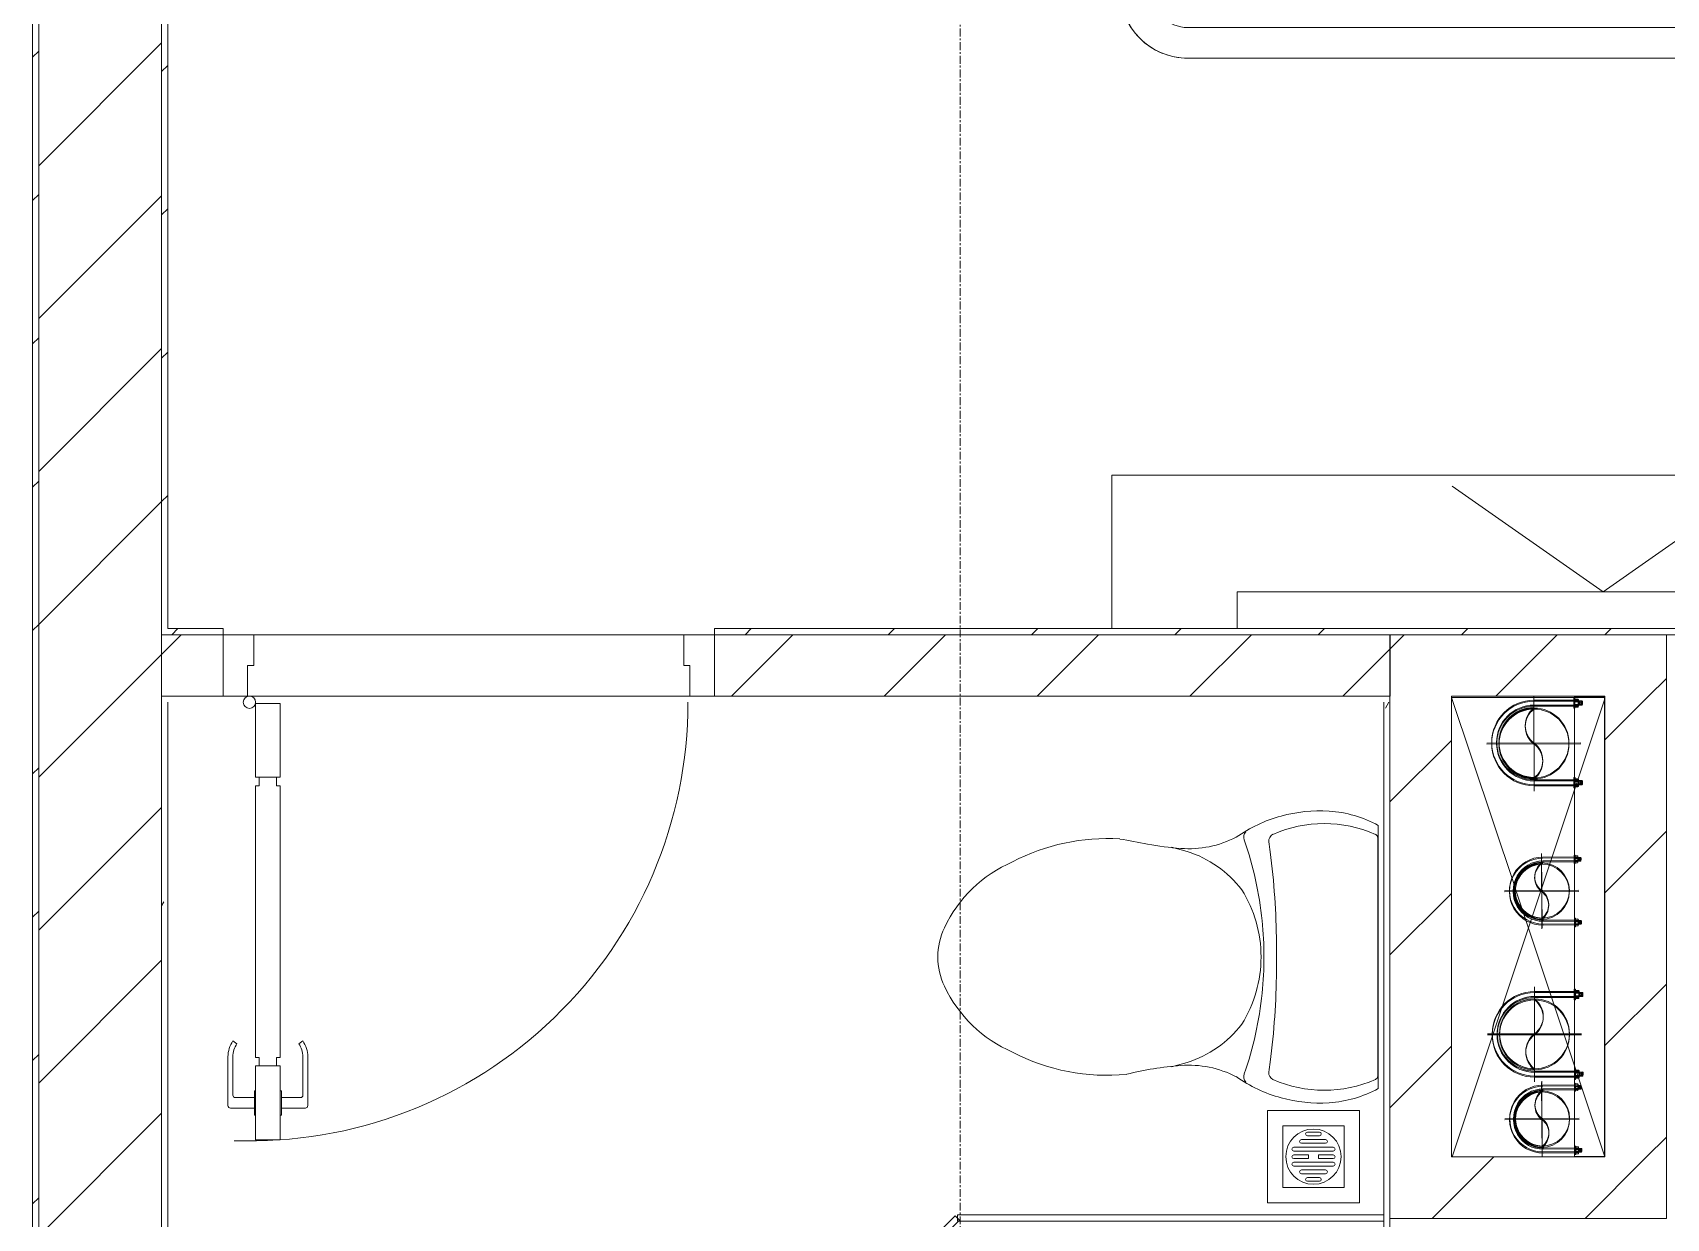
# Model space of a CAD drawing. Header units: millimetres. Extents: x 5356 to 209803, y -16346 to 109894.
# Drawn here: x 44443 to 47103, y 65887 to 67817 of the extents above; entities that cross this region are included whole.
import ezdxf

# ---------------------------------------------------------------- set-up
doc = ezdxf.new("R2010")
doc.units = ezdxf.units.MM
doc.linetypes.add('Grid Line', pattern=[22.225, 12.7, -3.175, 3.175, -3.175])
doc.linetypes.add('IMPORT-CENTER _3_', pattern=[10.16, 6.35, -1.27, 1.27, -1.27])
for name, color, linetype, lineweight in [('0-1', 7, 'Continuous', 5), ('0-2', 9, 'Continuous', 9), ('A-DETL-GENF-1', 9, 'Continuous', 9), ('A-DOOR-1', 9, 'Continuous', 9), ('A-FLOR-1', 9, 'Continuous', 9), ('A-GLAZ-CURT-1', 9, 'Continuous', 9), ('A-WALL', 113, 'Continuous', 9), ('A-WALL-1', 253, 'Continuous', 18), ('A-WALL-2', 9, 'Continuous', 9), ('A-WALL-3', 113, 'Continuous', 18), ('A-WALL-PATT-1', 10, 'Continuous', 9), ('A-WALL-PATT-2', 9, 'Continuous', 9), ('A-WALL-PATT-3', 111, 'Continuous', 9), ('G-IMPT', 8, 'Continuous', 9), ('G-IMPT-2', 8, 'IMPORT-CENTER _3_', 9), ('I-FURN-1', 9, 'Continuous', 9), ('I-WALL-1', 253, 'Continuous', 18), ('I-WALL-3', 2, 'Continuous', 18), ('M-EQPM', 50, 'Continuous', 9), ('M-EQPM-1', 9, 'Continuous', 9), ('P-SANR-FIXT-1', 9, 'Continuous', 9), ('S-GRID-1', 1, 'Grid Line', 9)]:
    doc.layers.add(name, color=color, linetype=linetype, lineweight=lineweight)
pattern_1 = [(45, (0, 0), (-124.4508, 124.4508), [])]
pattern_2 = [(45, (0, 0), (-116.67262, 116.67262), [])]
pattern_3 = [(0, (0, 0), (894.08, 223.52), [73.762, -596.798, 73.762, -596.798, -3576.32]), (0, (0, 0), (894.08, 223.52), [-1341.12, 73.762, -1267.358, 73.762, -596.798, -1564.64]), (0, (0, 0), (894.08, 223.52), [-3352.8, 73.762, -373.278, 73.762, -1043.838]), (120, (335.28, 111.76), (-640.614, 662.536), [73.762, -596.798, 73.762, -4173.118]), (120, (335.28, 111.76), (-640.614, 662.536), [-744.322, -596.798, 73.762, -1267.358, -2235.2]), (120, (335.28, 111.76), (-640.614, 662.536), [-2682.24, 73.762, -596.798, 73.762, -1490.878]), (120, (335.28, 111.76), (-640.614, 662.536), [-3426.562, -373.278, 73.762, -1043.838]), (240, (447.04, 558.8), (-253.466, -886.056), [73.762, -596.798, 73.762, -4173.118]), (240, (447.04, 558.8), (-253.466, -886.056), [-744.322, -596.798, 73.762, -1267.358, -2235.2]), (240, (447.04, 558.8), (-253.466, -886.056), [-2682.24, 73.762, -596.798, 73.762, -1490.878]), (240, (447.04, 558.8), (-253.466, -886.056), [-3426.562, -373.278, 73.762, -1043.838])]

# ---------------------------------------------------------------- blocks, each defined once
blk = doc.blocks.new('NCV_TKTC_KET CAU_rvt-1-TKCS_MB ĐỊNH VỊ MỐC TỌA ĐỘ CÔNG TRÌNH')
at = {"layer": 'A-FLOR-1'}
for p, q in [((46753, 66734.9), (47002.6, 66734.9)), ((46753, 65986.9), (46753, 66734.9))]:
    blk.add_line(p, q, dxfattribs=at)
blk = doc.blocks.new('DOOR_CW_01 CANH MO-PANEL KINH - DIG_02-800x2200-CỬA NHÔM KÍNH-401063-TKCS_MB ĐỊNH VỊ MỐC TỌA ĐỘ CÔNG TRÌNH')
at = {"layer": 'A-DETL-GENF-1'}
for p, q in [((-347, -182), (-347, -62)), ((-347, -62), (-307, -62)), ((-307, -62), (-307, -182)), ((-307, -182), (-347, -182)), ((-341, -196), (-341, -182)), ((-341, -182), (-313, -182)), ((-313, -182), (-313, -196)), ((-347, -196), (-341, -196)), ((-347, -638), (-347, -196)), ((-307, -196), (-313, -196)), ((-307, -196), (-307, -638)), ((-383.9, -611.2), (-377.3, -615.8)), ((-270.1, -611.2), (-276.7, -615.8)), ((-392, -637), (-392, -716.5)), ((-384, -699.5), (-384, -637)), ((-347, -638), (-341, -638)), ((-341, -652), (-341, -638)), ((-307, -638), (-313, -638)), ((-313, -638), (-313, -652)), ((-270, -699.5), (-270, -637)), ((-262, -637), (-262, -716.5)), ((-307, -652), (-347, -652)), ((-347, -652), (-347, -772)), ((-313, -652), (-341, -652)), ((-307, -772), (-307, -652)), ((-349, -703.5), (-380, -703.5)), ((-349, -692.2), (-349, -731.8)), ((-347, -692.2), (-349, -692.2)), ((-347, -692.2), (-347, -731.8)), ((-307, -692.2), (-307, -731.8)), ((-307, -692.2), (-305, -692.2)), ((-305, -692.2), (-305, -731.8)), ((-305, -703.5), (-274, -703.5)), ((-349, -720.5), (-388, -720.5)), ((-349, -731.8), (-347, -731.8)), ((-305, -731.8), (-307, -731.8)), ((-305, -720.5), (-266, -720.5)), ((-347, -772), (-307, -772))]:
    blk.add_line(p, q, dxfattribs=at)
blk.add_circle((-357, -60), 10, dxfattribs=at)
for centre, radius, start, end in [((-357, -60), 714, 268, 0), ((-347, -637), 45, 145, 180), ((-307, -637), 45, 360, 35), ((-347, -637), 37, 145, 180), ((-307, -637), 37, 0, 35), ((-388, -716.5), 4, 180, 270), ((-380, -699.5), 4, 180, 270), ((-274, -699.5), 4, 270, 0), ((-266, -716.5), 4, 270, 0)]:
    blk.add_arc(centre, radius, start, end, dxfattribs=at)
at = {"layer": 'A-DOOR-1'}
for p, q in [((-400, -50), (-400, 50)), ((-400, 50), (-350, 50)), ((-350, 50), (-350, 0)), ((350, 0), (350, 50)), ((350, 50), (400, 50)), ((400, 50), (400, -50)), ((-360, 0), (-360, -50)), ((-350, 0), (-360, 0)), ((360, 0), (350, 0)), ((360, -50), (360, 0)), ((-360, -50), (-400, -50)), ((-357, -50), (-332, -50)), ((400, -50), (360, -50))]:
    blk.add_line(p, q, dxfattribs=at)
blk = doc.blocks.new('GIUONG NGU-2TAB-1600x2000 - GIUONG NGU-2TAB-1600x2000-V23-TKCS_MB ĐỊNH VỊ MỐC TỌA ĐỘ CÔNG TRÌNH')
at = {"layer": 'I-FURN-1'}
for p, q in [((569.6, 2050), (1997.1, 2050)), ((1997.1, 2050), (569.6, 2050)), ((1997.1, 2000), (569.6, 2000)), ((458.5, 50), (458.5, 1938.9)), ((458.5, 1938.9), (458.5, 50)), ((508.5, 1938.9), (508.5, 100)), ((2058.2, 100), (2058.2, 1938.9)), ((2108.2, 1938.9), (2108.2, 50)), ((2108.2, 50), (2108.2, 1938.9)), ((8.5, 50), (8.5, 450.3)), ((8.5, 450.3), (458.5, 450.3)), ((8.5, 450.3), (458.5, 450.3)), ((8.5, 50), (8.5, 450.3)), ((458.5, 450.3), (458.5, 50)), ((458.5, 450.3), (458.5, 50)), ((2108.2, 50), (2108.2, 450.3)), ((2108.2, 450.3), (2558.2, 450.3)), ((2108.2, 450.3), (2108.2, 50)), ((2558.2, 450.3), (2108.2, 450.3)), ((2558.2, 450.3), (2558.2, 50)), ((2558.2, 50), (2558.2, 450.3)), ((233.5, 86.8), (233.5, 413.5)), ((2333.2, 86.8), (2333.2, 413.5)), ((120.2, 250.2), (346.8, 250.2)), ((2446.5, 250.2), (2219.8, 250.2)), ((508.5, 100), (2058.2, 100)), ((458.5, 50), (8.5, 50)), ((8.5, 0), (8.5, 50)), ((8.5, 50), (458.5, 50)), ((458.5, 50), (8.5, 50)), ((2108.2, 50), (458.5, 50)), ((458.5, 50), (458.5, 0)), ((458.5, 0), (458.5, 50)), ((458.5, 50), (2108.2, 50)), ((458.5, 50), (2108.2, 50)), ((2558.2, 50), (2108.2, 50)), ((2108.2, 50), (2558.2, 50)), ((2108.2, 0), (2108.2, 50)), ((2108.2, 50), (2108.2, 0)), ((2108.2, 50), (2558.2, 50)), ((2558.2, 50), (2558.2, 0)), ((458.5, 0), (8.5, 0)), ((2108.2, 0), (458.5, 0)), ((458.5, 0), (2108.2, 0)), ((2558.2, 0), (2108.2, 0))]:
    blk.add_line(p, q, dxfattribs=at)
for centre in [(233.5, 250.2), (2333.2, 250.2)]:
    blk.add_circle(centre, 150.7, dxfattribs=at)
for centre, radius, start, end in [((569.6, 1938.9), 111.1, 90, 180), ((569.6, 1938.9), 111.1, 90, 180), ((1997.1, 1938.9), 111.1, 0, 90), ((1997.1, 1938.9), 111.1, 360, 90), ((569.6, 1938.9), 61.1, 90, 180), ((1997.1, 1938.9), 61.1, 360, 90)]:
    blk.add_arc(centre, radius, start, end, dxfattribs=at)
blk = doc.blocks.new('TOILET - TOILET-400871-TKCS_MB ĐỊNH VỊ MỐC TỌA ĐỘ CÔNG TRÌNH')
at = {"layer": 'P-SANR-FIXT-1'}
for p, q in [((-171.7, 330.3), (-178.6, 355.5)), ((171.7, 330.3), (178.6, 355.5)), ((214.2, 19), (-214.2, 19)), ((194, 19.9), (-194, 19.9))]:
    blk.add_line(p, q, dxfattribs=at)
for centre, radius, start, end in [((45.1, 528.6), 217.6, 115.2282, 156.7784), ((0, 624.4), 111.7, 64.7718, 115.2282), ((-45.1, 528.6), 217.6, 23.2216, 64.7718), ((137.1, 461.2), 329.8, 152.3122, 185.6513), ((-137.1, 461.2), 329.8, 356.3165, 27.6878), ((-719.2, 297.5), 544.3, 4.5441, 13.9464), ((-1948.3, 805.1), 2171.2, 349.1051, 350.319), ((719.2, 297.5), 544.3, 169.7121, 175.4559), ((-343.5, 327.4), 167.3, 332.62, 4.5441), ((-0.4, 384), 179.5, 197.4036, 232.5964), ((0.4, 384), 179.5, 307.4036, 342.5964), ((343.5, 327.4), 167.3, 175.4559, 207.38), ((-4, 115.7), 233.6, 144.7853, 164.7039), ((0, 416), 206.1, 237.9268, 270), ((0, 416), 206.1, 270, 302.0732), ((4, 115.7), 233.6, 15.2961, 35.2147), ((-195, 224.1), 13.8, 71.0073, 129.3276), ((0.6, 792.1), 586.9, 251.0073, 264.1678), ((-0.6, 792.1), 586.9, 275.8322, 288.9927), ((195, 224.1), 13.8, 50.6724, 108.9927), ((-9.8, 107.2), 207.3, 156.2862, 203.7138), ((-189.1, 185.5), 11.7, 82.4212, 154.5895), ((178.9, 2951.3), 2778.4, 262.4212, 262.7649), ((-14.3, 1400.4), 1215.6, 262.593, 269.6026), ((0, 786.7), 581.5, 264.1678, 275.8322), ((14.3, 1400.4), 1215.6, 270.3974, 277.407), ((-178.9, 2951.3), 2778.4, 277.2351, 277.5788), ((189.1, 185.5), 11.7, 25.4105, 97.5788), ((9.8, 107.2), 207.3, 336.2862, 23.7138), ((1.9, 114.1), 239.7, 164.7039, 183.5487), ((0, 3462.8), 3278, 269.6026, 270.3974), ((-1.9, 114.1), 239.7, 356.4513, 15.2961), ((-46.1, 111.1), 191.6, 183.5487, 208.7191), ((46.1, 111.1), 191.6, 331.2809, 356.4513), ((-193.7, 26.4), 6.48, 203.7138, 267.6832), ((193.7, 26.4), 6.48, 272.3168, 336.2862)]:
    blk.add_arc(centre, radius, start, end, dxfattribs=at)
blk = doc.blocks.new('THU NUOC - THU NUOC-V61-TKCS_MB ĐỊNH VỊ MỐC TỌA ĐỘ CÔNG TRÌNH')
at = {"layer": 'M-EQPM-1'}
for p, q in [((-66.3, -70.6), (-66.3, 79.4)), ((-66.3, 79.4), (83.7, 79.4)), ((58.7, 54.4), (-41.3, 54.4)), ((-41.3, 54.4), (-41.3, -45.6)), ((58.7, -45.6), (58.7, 54.4)), ((83.7, 79.4), (83.7, -70.6)), ((-11, 32.1), (28.5, 32.1)), ((-1.1, 44.5), (18.5, 44.5)), ((18.5, 38.5), (-1.1, 38.5)), ((-23.3, 19.6), (40.9, 19.6)), ((40.9, 13.6), (-23.3, 13.6)), ((-23.3, 7.2), (0.7, 7.2)), ((0.7, 1.2), (-23.3, 1.2)), ((28.5, 26.1), (-11, 26.1)), ((0.7, 7.2), (0.7, 1.2)), ((16.7, 1.2), (16.7, 7.2)), ((16.7, 7.2), (40.9, 7.2)), ((40.9, 1.2), (16.7, 1.2)), ((-23.3, -4.8), (40.9, -4.8)), ((40.9, -10.8), (-23.3, -10.8)), ((-11, -17.3), (28.5, -17.3)), ((28.5, -23.3), (-11, -23.3)), ((-41.3, -45.6), (58.7, -45.6)), ((-1.1, -29.6), (18.5, -29.6)), ((18.5, -35.6), (-1.1, -35.6)), ((83.7, -70.6), (-66.3, -70.6))]:
    blk.add_line(p, q, dxfattribs=at)
for centre, radius, start, end in [((8.7, 4.4), 45, 0, 180), ((8.7, 4.4), 45, 360, 180), ((-11, 29.1), 3, 90, 270), ((-1.1, 41.5), 3, 90, 270), ((18.5, 41.5), 3, 270, 90), ((28.5, 29.1), 3, 270, 90), ((8.7, 4.4), 45, 180, 0), ((8.7, 4.4), 45, 180, 360), ((-23.3, 16.6), 3, 90, 270), ((-23.3, 4.2), 3, 90, 270), ((40.9, 16.6), 3, 270, 90), ((40.9, 4.2), 3, 270, 90), ((-23.3, -7.8), 3, 90, 270), ((-11, -20.3), 3, 90, 270), ((28.5, -20.3), 3, 270, 90), ((40.9, -7.8), 3, 270, 90), ((-1.1, -32.6), 3, 90, 270), ((18.5, -32.6), 3, 270, 90)]:
    blk.add_arc(centre, radius, start, end, dxfattribs=at)
blk = doc.blocks.new('System Panel - Glazed-580250-TKCS_MB ĐỊNH VỊ MỐC TỌA ĐỘ CÔNG TRÌNH')
at = {"layer": 'A-GLAZ-CURT-1'}
for p, q in [((350.6, 5), (-350.6, 5)), ((-350.6, 5), (-350.6, -5)), ((350.6, -5), (350.6, 5)), ((-350.6, -5), (350.6, -5))]:
    blk.add_line(p, q, dxfattribs=at)
blk = doc.blocks.new('System Panel - Glazed-917855-TKCS_MB ĐỊNH VỊ MỐC TỌA ĐỘ CÔNG TRÌNH')
at = {"layer": 'A-GLAZ-CURT-1'}
for p, q in [((347.1, 5), (-347.1, 5)), ((-347.1, 5), (-347.1, -5)), ((347.1, -5), (347.1, 5)), ((-347.1, -5), (347.1, -5))]:
    blk.add_line(p, q, dxfattribs=at)
blk = doc.blocks.new('RES_BAN AN - RES_BAN AN-850636-TKCS_MB ĐỊNH VỊ MỐC TỌA ĐỘ CÔNG TRÌNH')
at = {"layer": 'I-FURN-1'}
for p, q in [((0, 250), (1600, 250)), ((0, 0), (0, 250)), ((1600, 250), (1600, 0))]:
    blk.add_line(p, q, dxfattribs=at)
blk = doc.blocks.new('KE TIVI-2 - KE TIVI-2-850637-TKCS_MB ĐỊNH VỊ MỐC TỌA ĐỘ CÔNG TRÌNH')
at = {"layer": 'I-FURN-1'}
for p, q in [((0, 60), (-245.7, 232.1)), ((213, 209.1), (0, 60)), ((-595.6, 60), (595.6, 60)), ((-595.6, 0), (-595.6, 60)), ((595.6, 60), (595.6, 0))]:
    blk.add_line(p, q, dxfattribs=at)
blk = doc.blocks.new('NCV_TKTC_TANG 1_rvt-1-TKCS_MB ĐỊNH VỊ MỐC TỌA ĐỘ CÔNG TRÌNH')
at = {"layer": 'A-WALL-PATT-1'}
h = blk.add_hatch(dxfattribs=at)
h.set_pattern_fill('FP_2', color=256, style=0, pattern_type=2)
h.set_pattern_definition(pattern_1)
h.paths.add_polyline_path([(45552.6, 66736.9), (46653, 66736.9), (46653, 66836.9), (45552.6, 66836.9), (45552.6, 66786.9)])
h.paths.add_polyline_path([(44652.6, 66736.9), (44752.6, 66736.9), (44752.6, 66836.9), (44652.6, 66836.9), (44652.6, 66786.9)])
h = blk.add_hatch(dxfattribs=at)
h.set_pattern_fill('FP_4', color=256, style=0, pattern_type=2)
h.set_pattern_definition(pattern_3)
h.paths.add_polyline_path([(44652.6, 64936.9), (44662.6, 64936.9), (44662.6, 66726.9), (44652.6, 66726.9), (44652.6, 65513.1)])
h = blk.add_hatch(dxfattribs=at)
h.set_pattern_fill('FP_4', color=256, style=0, pattern_type=2)
h.set_pattern_definition(pattern_3)
h.paths.add_polyline_path([(46642.6, 64936.9), (46652.6, 64936.9), (46652.6, 66726.9), (46642.6, 66726.9), (46645.1, 65396.3), (46650.2, 65393.8), (46650.2, 65378.4), (46642.6, 65378.4), (46642.6, 64946.9)])
at = {"layer": 'A-WALL-PATT-2'}
h = blk.add_hatch(dxfattribs=at)
h.set_pattern_fill('FP_3', color=256, style=0, pattern_type=2)
h.set_pattern_definition(pattern_2)
h.paths.add_polyline_path([(44652.6, 66846.9), (44662.6, 66846.9), (44662.6, 69761.9), (44652.6, 69761.9), (44652.6, 68471.9)])
h = blk.add_hatch(dxfattribs=at)
h.set_pattern_fill('FP_3', color=256, style=0, pattern_type=2)
h.set_pattern_definition(pattern_2)
h.paths.add_polyline_path([(44652.6, 66836.9), (44752.6, 66836.9), (44752.6, 66846.9), (44652.6, 66846.9)])
h.paths.add_polyline_path([(49052.6, 66836.9), (49052.6, 66846.9), (45552.6, 66846.9), (45552.6, 66836.9), (48932.1, 66836.9)])
at = {"layer": 'A-FLOR-1'}
for p, q in [((45502.6, 66837), (44802.6, 66837)), ((44802.6, 66836.9), (45502.6, 66836.9)), ((44792.6, 66737), (45512.6, 66737))]:
    blk.add_line(p, q, dxfattribs=at)
at = {"layer": 'A-WALL-1'}
for p, q in [((44652.6, 66836.9), (44652.6, 66736.9)), ((46653, 66736.9), (46653, 66836.9)), ((46652.6, 66736.9), (46653, 66736.9))]:
    blk.add_line(p, q, dxfattribs=at)
at = {"layer": 'A-WALL-2'}
for p, q in [((44752.6, 66836.9), (44652.6, 66836.9)), ((44652.6, 66836.9), (44752.6, 66836.9)), ((44802.6, 66836.9), (45502.6, 66836.9)), ((46653, 66836.9), (45552.6, 66836.9)), ((45552.6, 66836.9), (46653, 66836.9)), ((44652.6, 66736.9), (44752.6, 66736.9)), ((45552.6, 66736.9), (46652.6, 66736.9))]:
    blk.add_line(p, q, dxfattribs=at)
at = {"layer": 'I-WALL-1'}
for p, q in [((44652.6, 69761.9), (44652.6, 66846.9)), ((44662.6, 66846.9), (44662.6, 69751.9)), ((44652.6, 66846.9), (44652.6, 66836.9)), ((44752.6, 66846.9), (44662.6, 66846.9)), ((44752.6, 66836.9), (44752.6, 66846.9)), ((49042.6, 66846.9), (45552.6, 66846.9)), ((45552.6, 66846.9), (45552.6, 66836.9)), ((46653, 66836.9), (49052.6, 66836.9)), ((44652.6, 66726.9), (44652.6, 64936.9)), ((44662.6, 64946.9), (44662.6, 66726.9)), ((46642.6, 66726.9), (46642.6, 65396.3)), ((46652.6, 65036.9), (46652.6, 66726.9)), ((47102.6, 66726.9), (47102.6, 65886.9)), ((47102.6, 65886.9), (46762.6, 65886.9))]:
    blk.add_line(p, q, dxfattribs=at)
at = {"layer": 'A-DOOR-1'}
blk.add_blockref('DOOR_CW_01 CANH MO-PANEL KINH - DIG_02-800x2200-CỬA NHÔM KÍNH-401063-TKCS_MB ĐỊNH VỊ MỐC TỌA ĐỘ CÔNG TRÌNH', (45152.6, 66786.9), dxfattribs=at)
at = {"layer": 'A-GLAZ-CURT-1', "rotation": 45.00000000000011}
blk.add_blockref('System Panel - Glazed-580250-TKCS_MB ĐỊNH VỊ MỐC TỌA ĐỘ CÔNG TRÌNH', (45700.5, 65639.5), dxfattribs=at)
at = {"layer": 'A-GLAZ-CURT-1'}
blk.add_blockref('System Panel - Glazed-917855-TKCS_MB ĐỊNH VỊ MỐC TỌA ĐỘ CÔNG TRÌNH', (46295.5, 65887.4), dxfattribs=at)
at = {"layer": 'I-FURN-1', "rotation": 180}
blk.add_blockref('GIUONG NGU-2TAB-1600x2000 - GIUONG NGU-2TAB-1600x2000-V23-TKCS_MB ĐỊNH VỊ MỐC TỌA ĐỘ CÔNG TRÌNH', (48320.9, 69825.3), dxfattribs=at)
at = {"layer": 'I-FURN-1'}
for name, p in [('RES_BAN AN - RES_BAN AN-850636-TKCS_MB ĐỊNH VỊ MỐC TỌA ĐỘ CÔNG TRÌNH', (46199.6, 66846.9)), ('KE TIVI-2 - KE TIVI-2-850637-TKCS_MB ĐỊNH VỊ MỐC TỌA ĐỘ CÔNG TRÌNH', (46999.6, 66846.9))]:
    blk.add_blockref(name, p, dxfattribs=at)
at = {"layer": 'M-EQPM-1'}
blk.add_blockref('THU NUOC - THU NUOC-V61-TKCS_MB ĐỊNH VỊ MỐC TỌA ĐỘ CÔNG TRÌNH', (46519.3, 65982.9), dxfattribs=at)
at = {"layer": 'P-SANR-FIXT-1', "rotation": 90.00000000000132}
blk.add_blockref('TOILET - TOILET-400871-TKCS_MB ĐỊNH VỊ MỐC TỌA ĐỘ CÔNG TRÌNH', (46652.6, 66312.4), dxfattribs=at)
blk = doc.blocks.new('TKTC_XREF_251221_MB TANG 1 - TKTC_XREF_260130_MB TANG 1_dwg_CUM U_DN100-4202115-TKCS_MB ĐỊNH VỊ MỐC TỌA ĐỘ CÔNG TRÌNH')
at = {"layer": 'G-IMPT'}
blk.add_hatch(color=256, dxfattribs=at).paths.add_polyline_path([(0, -61), (0, -57), (14.8, -55.1), (28.5, -49.4), (40.3, -40.3), (49.4, -28.5), (55.1, -14.8), (57, 0), (55.1, 14.8), (49.4, 28.5), (40.3, 40.3), (28.5, 49.4), (14.8, 55.1), (0, 57), (0, 61), (15.8, 58.9), (35.6, 48.9), (43.1, 43.1), (52.8, 30.5), (58.9, 15.8), (61, 0), (58.9, -15.8), (52.8, -30.5), (43.1, -43.1), (30.5, -52.8), (15.8, -58.9)])
for p, q in [((-72.7, 69.3), (-72.7, 60.7)), ((-66.9, 67.9), (-71.7, 67.9)), ((-65, 69), (0, 69)), ((-79.1, 66.6), (-79.1, 63.4)), ((-76.6, 66.6), (-76.6, 63.4)), ((-74.6, 66.6), (-74.6, 63.4)), ((-66.9, 62.1), (-71.7, 62.1)), ((-79.1, -63.4), (-79.1, -66.6)), ((-76.6, -63.4), (-76.6, -66.6)), ((-74.6, -63.4), (-74.6, -66.6)), ((-72.7, -60.7), (-72.7, -69.3)), ((-66.9, -62.1), (-71.7, -62.1)), ((-66.9, -67.9), (-71.7, -67.9)), ((-65, -69), (0, -69))]:
    blk.add_line(p, q, dxfattribs=at)
at = {"layer": 'G-IMPT', "flags": 128}
for points in [[(-72.7, 67.6), (-78.1, 67.6), (-78.1, 62.4), (-72.7, 62.4)], [(-71.7, 59.2), (-66.9, 59.2), (-66.9, 70.8), (-71.7, 70.8)], [(-66.9, 70.8), (-66.9, 72.7), (-65, 72.7), (-65, 57.3), (-66.9, 57.3), (-66.9, 59.2)], [(-65, 61), (0, 61), (0, 57)], [(-72.7, -62.4), (-78.1, -62.4), (-78.1, -67.6), (-72.7, -67.6)], [(-71.7, -70.8), (-66.9, -70.8), (-66.9, -59.2), (-71.7, -59.2)], [(-66.9, -59.2), (-66.9, -57.3), (-65, -57.3), (-65, -72.7), (-66.9, -72.7), (-66.9, -70.8)], [(-65, -61), (0, -61), (0, -57)]]:
    blk.add_lwpolyline(points, dxfattribs=at)
at = {"layer": 'G-IMPT'}
for centre, radius, start, end in [((-78.1, 66.6), 0.96, 90, 180), ((-71.1, 69.3), 1.56, 112.6199, 247.3801), ((-67.9, 65), 4.8, 143.1301, 216.8699), ((0, 0), 69, 270, 90), ((-78.1, 63.4), 0.96, 180, 270), ((-71.1, 60.7), 1.56, 112.6199, 247.3801), ((0, 0), 61, 270, 90), ((0, 0), 57, 270, 90), ((-78.1, -63.4), 0.96, 90, 180), ((-78.1, -66.6), 0.96, 180, 270), ((-71.1, -60.7), 1.56, 112.6199, 247.3801), ((-67.9, -65), 4.8, 143.1301, 216.8699), ((-71.1, -69.3), 1.56, 112.6199, 247.3801)]:
    blk.add_arc(centre, radius, start, end, dxfattribs=at)
blk = doc.blocks.new('TKTC_XREF_251221_MB TANG 1 - TKTC_XREF_260130_MB TANG 1_dwg_$cc-4202117-TKCS_MB ĐỊNH VỊ MỐC TỌA ĐỘ CÔNG TRÌNH')
at = {"layer": 'G-IMPT'}
blk.add_circle((0, 0), 0.5, dxfattribs=at)
for centre, radius, start, end in [((0, 0), 0.5, 90, 270), ((0.188, 0.25), 0.313, 126.8699, 233.1301), ((-0.188, -0.25), 0.313, 306.8699, 53.1301)]:
    blk.add_arc(centre, radius, start, end, dxfattribs=at)
at = {"layer": 'G-IMPT-2'}
for p, q in [((0, -0.673), (0, 0.673)), ((-0.673, 0), (0.673, 0))]:
    blk.add_line(p, q, dxfattribs=at)
blk = doc.blocks.new('TKTC_XREF_251221_MB TANG 1 - TKTC_XREF_260130_MB TANG 1_dwg_$cc-V192-TKCS_MB ĐỊNH VỊ MỐC TỌA ĐỘ CÔNG TRÌNH')
at = {"layer": 'G-IMPT'}
blk.add_circle((0, 0), 0.5, dxfattribs=at)
for centre, radius, start, end in [((0, 0), 0.5, 90, 270), ((0.188, 0.25), 0.313, 126.8699, 233.1301), ((-0.188, -0.25), 0.313, 306.8699, 53.1301)]:
    blk.add_arc(centre, radius, start, end, dxfattribs=at)
at = {"layer": 'G-IMPT-2'}
for p, q in [((0, -0.673), (0, 0.673)), ((-0.673, 0), (0.673, 0))]:
    blk.add_line(p, q, dxfattribs=at)
blk = doc.blocks.new('TKTC_XREF_251221_MB TANG 1 - TKTC_XREF_260130_MB TANG 1_dwg_CUM U_DN100-4202112-TKCS_MB ĐỊNH VỊ MỐC TỌA ĐỘ CÔNG TRÌNH')
at = {"layer": 'G-IMPT'}
blk.add_hatch(color=256, dxfattribs=at).paths.add_polyline_path([(0, 61), (0, 57), (14.8, 55.1), (28.5, 49.4), (40.3, 40.3), (49.4, 28.5), (55.1, 14.8), (57, 0), (55.1, -14.8), (49.4, -28.5), (40.3, -40.3), (28.5, -49.4), (14.8, -55.1), (0, -57), (0, -61), (15.8, -58.9), (30.5, -52.8), (43.1, -43.1), (52.8, -30.5), (58.9, -15.8), (61, 0), (58.9, 15.8), (52.8, 30.5), (43.1, 43.1), (30.5, 52.8), (15.8, 58.9)])
for p, q in [((-79.1, 66.6), (-79.1, 63.4)), ((-76.6, 66.6), (-76.6, 63.4)), ((-74.6, 66.6), (-74.6, 63.4)), ((-72.7, 69.3), (-72.7, 60.7)), ((-66.9, 67.9), (-71.7, 67.9)), ((-66.9, 62.1), (-71.7, 62.1)), ((-65, 69), (0, 69)), ((-79.1, -63.4), (-79.1, -66.6)), ((-76.6, -63.4), (-76.6, -66.6)), ((-74.6, -63.4), (-74.6, -66.6)), ((-72.7, -60.7), (-72.7, -69.3)), ((-66.9, -62.1), (-71.7, -62.1)), ((-66.9, -67.9), (-71.7, -67.9)), ((-65, -69), (0, -69))]:
    blk.add_line(p, q, dxfattribs=at)
at = {"layer": 'G-IMPT', "flags": 128}
for points in [[(-72.7, 67.6), (-78.1, 67.6), (-78.1, 62.4), (-72.7, 62.4)], [(-71.7, 59.2), (-66.9, 59.2), (-66.9, 70.8), (-71.7, 70.8)], [(-66.9, 70.8), (-66.9, 72.7), (-65, 72.7), (-65, 57.3), (-66.9, 57.3), (-66.9, 59.2)], [(-65, 61), (0, 61), (0, 57)], [(-72.7, -62.4), (-78.1, -62.4), (-78.1, -67.6), (-72.7, -67.6)], [(-71.7, -70.8), (-66.9, -70.8), (-66.9, -59.2), (-71.7, -59.2)], [(-66.9, -59.2), (-66.9, -57.3), (-65, -57.3), (-65, -72.7), (-66.9, -72.7), (-66.9, -70.8)], [(-65, -61), (0, -61), (0, -57)]]:
    blk.add_lwpolyline(points, dxfattribs=at)
at = {"layer": 'G-IMPT'}
for centre, radius, start, end in [((-78.1, 66.6), 0.96, 90, 180), ((-78.1, 63.4), 0.96, 180, 270), ((-71.1, 69.3), 1.56, 112.6199, 247.3801), ((-67.9, 65), 4.8, 143.1301, 216.8699), ((-71.1, 60.7), 1.56, 112.6199, 247.3801), ((0, 0), 69, 270, 90), ((0, 0), 61, 270, 90), ((0, 0), 57, 270, 90), ((-78.1, -63.4), 0.96, 90, 180), ((-78.1, -66.6), 0.96, 180, 270), ((-71.1, -60.7), 1.56, 112.6199, 247.3801), ((-67.9, -65), 4.8, 143.1301, 216.8699), ((-71.1, -69.3), 1.56, 112.6199, 247.3801)]:
    blk.add_arc(centre, radius, start, end, dxfattribs=at)
blk = doc.blocks.new('TKTC_XREF_251221_MB TANG 1 - TKTC_XREF_260130_MB TANG 1_dwg_$cc-4202114-TKCS_MB ĐỊNH VỊ MỐC TỌA ĐỘ CÔNG TRÌNH')
at = {"layer": 'G-IMPT'}
blk.add_circle((0, 0), 0.5, dxfattribs=at)
for centre, radius, start, end in [((0, 0), 0.5, 90, 270), ((0.188, 0.25), 0.313, 126.8699, 233.1301), ((-0.188, -0.25), 0.313, 306.8699, 53.1301)]:
    blk.add_arc(centre, radius, start, end, dxfattribs=at)
at = {"layer": 'G-IMPT-2'}
for p, q in [((0, -0.673), (0, 0.673)), ((-0.673, 0), (0.673, 0))]:
    blk.add_line(p, q, dxfattribs=at)
blk = doc.blocks.new('TKTC_XREF_251221_MB TANG 1 - TKTC_XREF_260130_MB TANG 1_dwg_$cc-4202118-TKCS_MB ĐỊNH VỊ MỐC TỌA ĐỘ CÔNG TRÌNH')
at = {"layer": 'G-IMPT'}
blk.add_circle((0, 0), 0.5, dxfattribs=at)
for centre, radius, start, end in [((0, 0), 0.5, 90, 270), ((0.188, 0.25), 0.313, 126.8699, 233.1301), ((-0.188, -0.25), 0.313, 306.8699, 53.1301)]:
    blk.add_arc(centre, radius, start, end, dxfattribs=at)
at = {"layer": 'G-IMPT-2'}
for p, q in [((0, -0.673), (0, 0.673)), ((-0.673, 0), (0.673, 0))]:
    blk.add_line(p, q, dxfattribs=at)
blk = doc.blocks.new('TKTC_XREF_251221_MB TANG 1 - TKTC_XREF_260130_MB TANG 1_dwg_$cc-V203-TKCS_MB ĐỊNH VỊ MỐC TỌA ĐỘ CÔNG TRÌNH')
at = {"layer": 'G-IMPT'}
blk.add_circle((0, 0), 0.5, dxfattribs=at)
for centre, radius, start, end in [((0, 0), 0.5, 90, 270), ((0.188, 0.25), 0.313, 126.8699, 233.1301), ((-0.188, -0.25), 0.313, 306.8699, 53.1301)]:
    blk.add_arc(centre, radius, start, end, dxfattribs=at)
at = {"layer": 'G-IMPT-2'}
for p, q in [((0, -0.673), (0, 0.67)), ((-0.673, 0), (0.673, 0))]:
    blk.add_line(p, q, dxfattribs=at)
blk = doc.blocks.new('TKTC_XREF_251221_MB TANG 1 - TKTC_XREF_260130_MB TANG 1_dwg-4202109-TKCS_MB ĐỊNH VỊ MỐC TỌA ĐỘ CÔNG TRÌNH')
at = {"layer": 'G-IMPT'}
blk.add_line((-156149.5, -334609.6), (-156149.5, -335359.1), dxfattribs=at)
at = {"layer": 'G-IMPT', "flags": 128}
for points in [[(-156149.1, -335359), (-156198.7, -335358.8), (-156198.7, -334609.7)], [(-156198.7, -335359.7), (-156198.7, -334610.3), (-156149.6, -334610.6), (-156149.6, -335359.9)]]:
    blk.add_lwpolyline(points, dxfattribs=at)
for name, p, xscale, yscale, zscale, rotation in [('TKTC_XREF_251221_MB TANG 1 - TKTC_XREF_260130_MB TANG 1_dwg_$cc-4202114-TKCS_MB ĐỊNH VỊ MỐC TỌA ĐỘ CÔNG TRÌNH', (-156264.6, -334687.6), 113.7150000000092, 113.7150000000092, 113.7150000000092, 0.04476088158440977), ('TKTC_XREF_251221_MB TANG 1 - TKTC_XREF_260130_MB TANG 1_dwg_$cc-V203-TKCS_MB ĐỊNH VỊ MỐC TỌA ĐỘ CÔNG TRÌNH', (-156264.6, -334685.9), 113.7150000000092, 113.7150000000092, 113.7150000000092, 0.04476088158440977), ('TKTC_XREF_251221_MB TANG 1 - TKTC_XREF_260130_MB TANG 1_dwg_CUM U_DN100-4202112-TKCS_MB ĐỊNH VỊ MỐC TỌA ĐỘ CÔNG TRÌNH', (-156264.6, -334686.7), 0.9975000000000005, 0.9975000000000005, 0.9975000000000005, 180.0467435561312), ('TKTC_XREF_251221_MB TANG 1 - TKTC_XREF_260130_MB TANG 1_dwg_CUM U_DN100-4202112-TKCS_MB ĐỊNH VỊ MỐC TỌA ĐỘ CÔNG TRÌNH', (-156264.6, -334685), 0.9974999999999987, 0.9974999999999987, 0.9974999999999987, 180.0467435561312), ('TKTC_XREF_251221_MB TANG 1 - TKTC_XREF_260130_MB TANG 1_dwg_$cc-4202118-TKCS_MB ĐỊNH VỊ MỐC TỌA ĐỘ CÔNG TRÌNH', (-156252.1, -334927.9), 90.0000000000512, 90.0000000000512, 90.0000000000512, 0.419778997776333), ('TKTC_XREF_251221_MB TANG 1 - TKTC_XREF_260130_MB TANG 1_dwg_$cc-4202118-TKCS_MB ĐỊNH VỊ MỐC TỌA ĐỘ CÔNG TRÌNH', (-156252, -334926.1), 90.0000000000512, 90.0000000000512, 90.0000000000512, 0.419778997776333), ('TKTC_XREF_251221_MB TANG 1 - TKTC_XREF_260130_MB TANG 1_dwg_CUM U_DN100-4202112-TKCS_MB ĐỊNH VỊ MỐC TỌA ĐỘ CÔNG TRÌNH', (-156263.8, -335161.1), 0.9974999999999966, 0.9974999999999966, 0.9974999999999966, 180.0467435564899), ('TKTC_XREF_251221_MB TANG 1 - TKTC_XREF_260130_MB TANG 1_dwg_CUM U_DN100-4202112-TKCS_MB ĐỊNH VỊ MỐC TỌA ĐỘ CÔNG TRÌNH', (-156263.7, -335159.3), 0.9974999999999966, 0.9974999999999966, 0.9974999999999966, 180.0467435564899), ('TKTC_XREF_251221_MB TANG 1 - TKTC_XREF_260130_MB TANG 1_dwg_$cc-4202117-TKCS_MB ĐỊNH VỊ MỐC TỌA ĐỘ CÔNG TRÌNH', (-156251.7, -335299), 90.0000000000512, 90.0000000000512, 90.0000000000512, 0.419778997776333), ('TKTC_XREF_251221_MB TANG 1 - TKTC_XREF_260130_MB TANG 1_dwg_$cc-4202117-TKCS_MB ĐỊNH VỊ MỐC TỌA ĐỘ CÔNG TRÌNH', (-156251.6, -335297.2), 90.0000000000512, 90.0000000000512, 90.0000000000512, 0.419778997776333)]:
    blk.add_blockref(name, p, dxfattribs=dict(xscale=xscale, yscale=yscale, zscale=zscale, rotation=rotation))
at = {"extrusion": (0, 0, -1)}
for name, p, xscale, yscale, zscale, rotation in [('TKTC_XREF_251221_MB TANG 1 - TKTC_XREF_260130_MB TANG 1_dwg_CUM U_DN100-4202115-TKCS_MB ĐỊNH VỊ MỐC TỌA ĐỘ CÔNG TRÌNH', (156250.2, -334927.9), 0.7894736842105242, 0.7894736842105242, -0.7894736842105241, 359.5802210006287), ('TKTC_XREF_251221_MB TANG 1 - TKTC_XREF_260130_MB TANG 1_dwg_CUM U_DN100-4202115-TKCS_MB ĐỊNH VỊ MỐC TỌA ĐỘ CÔNG TRÌNH', (156250.1, -334926.1), 0.7894736842105242, 0.7894736842105242, -0.7894736842105241, 359.5802210006287), ('TKTC_XREF_251221_MB TANG 1 - TKTC_XREF_260130_MB TANG 1_dwg_$cc-V192-TKCS_MB ĐỊNH VỊ MỐC TỌA ĐỘ CÔNG TRÌNH', (156263.8, -335161.1), 113.7150000000092, 113.7150000000092, -113.7150000000092, 179.9532564459116), ('TKTC_XREF_251221_MB TANG 1 - TKTC_XREF_260130_MB TANG 1_dwg_$cc-V192-TKCS_MB ĐỊNH VỊ MỐC TỌA ĐỘ CÔNG TRÌNH', (156263.7, -335159.3), 113.7150000000092, 113.7150000000092, -113.7150000000092, 179.9532564459116), ('TKTC_XREF_251221_MB TANG 1 - TKTC_XREF_260130_MB TANG 1_dwg_CUM U_DN100-4202115-TKCS_MB ĐỊNH VỊ MỐC TỌA ĐỘ CÔNG TRÌNH', (156249.7, -335297.2), 0.7894736842105242, 0.7894736842105242, -0.7894736842105241, 359.5802210006287), ('TKTC_XREF_251221_MB TANG 1 - TKTC_XREF_260130_MB TANG 1_dwg_CUM U_DN100-4202115-TKCS_MB ĐỊNH VỊ MỐC TỌA ĐỘ CÔNG TRÌNH', (156249.8, -335299), 0.7894736842105242, 0.7894736842105242, -0.7894736842105241, 359.5802210006287)]:
    blk.add_blockref(name, p, dxfattribs=dict(at, xscale=xscale, yscale=yscale, zscale=zscale, rotation=rotation))
blk = doc.blocks.new('TKTC_XREF_251221_MB TANG 1 - TKTC_XREF_251221_MB TANG 1-2038492-TKCS_MB ĐỊNH VỊ MỐC TỌA ĐỘ CÔNG TRÌNH')
blk.add_blockref('TKTC_XREF_251221_MB TANG 1 - TKTC_XREF_260130_MB TANG 1_dwg-4202109-TKCS_MB ĐỊNH VỊ MỐC TỌA ĐỘ CÔNG TRÌNH', (169499.1, 384109.7))

msp = doc.modelspace()

# ---------------------------------------------------------------- hatches: boundary and pattern name
at = {"layer": 'A-WALL-PATT-3'}
h = msp.add_hatch(dxfattribs=at)
h.set_pattern_fill('FP_8', color=256, style=0, pattern_type=2)
h.set_pattern_definition(pattern_2)
h.paths.add_polyline_path([(44452.6, 49151.9), (44452.6, 51761.9), (44442.6, 51761.9), (44442.6, 49151.9)])
h.paths.add_polyline_path([(44442.6, 52751.9), (44452.6, 52751.9), (44452.6, 53861.9), (44442.6, 53861.9), (44442.6, 52757.8)])
h.paths.add_polyline_path([(44452.6, 54951.9), (44452.6, 62061.9), (44442.6, 62061.9), (44442.6, 54951.9), (44452.6, 54951.9)])
h.paths.add_polyline_path([(44452.6, 63151.9), (44452.6, 63151.9), (44452.6, 70111.9), (44442.6, 70111.9), (44442.6, 63151.9)])
h = msp.add_hatch(dxfattribs=at)
h.set_pattern_fill('FP_1', color=256, style=0, pattern_type=2)
h.set_pattern_definition(pattern_1)
h.paths.add_polyline_path([(44452.6, 61961.9), (44652.6, 61961.9), (44652.6, 62061.9), (44452.6, 62061.9)])
h.paths.add_polyline_path([(44612.6, 63151.9), (44652.6, 63151.9), (44652.6, 64835.3), (44452.6, 64835.3), (44452.6, 63151.9)])
h.paths.add_polyline_path([(44452.6, 65035.3), (44652.6, 65035.3), (44652.6, 69761.9), (44452.6, 69761.9), (44452.6, 65513.1)])
h = msp.add_hatch(dxfattribs=at)
h.set_pattern_fill('FP_1', color=256, style=0, pattern_type=2)
h.set_pattern_definition(pattern_1)
h.paths.add_polyline_path([(46752.6, 65886.9), (46752.6, 66836.9), (46652.6, 66836.9), (46652.6, 65886.9)])
h = msp.add_hatch(dxfattribs=at)
h.set_pattern_fill('FP_1', color=256, style=0, pattern_type=2)
h.set_pattern_definition(pattern_1)
h.paths.add_polyline_path([(47102.6, 66736.9), (47102.6, 66836.9), (46752.6, 66836.9), (46752.6, 66736.9), (47002.6, 66736.9)])
h = msp.add_hatch(dxfattribs=at)
h.set_pattern_fill('FP_1', color=256, style=0, pattern_type=2)
h.set_pattern_definition(pattern_1)
h.paths.add_polyline_path([(47002.6, 65986.9), (47102.6, 65986.9), (47102.6, 66736.9), (47002.6, 66736.9), (47002.6, 66006.2)])
h = msp.add_hatch(dxfattribs=at)
h.set_pattern_fill('FP_1', color=256, style=0, pattern_type=2)
h.set_pattern_definition(pattern_1)
h.paths.add_polyline_path([(47102.6, 65886.9), (47102.6, 65986.9), (46752.6, 65986.9), (46752.6, 65886.9)])

# ---------------------------------------------------------------- linework, layer by layer
at = {"layer": '0-2'}
for p, q in [((46854.7, 66430.2), (46752.9, 66734.9)), ((46884.6, 66379.3), (47002.6, 66732.5)), ((46855.9, 66426.5), (46854.8, 66429.9)), ((46867.5, 66391.7), (46857.1, 66423)), ((46753.6, 65986.9), (46883.1, 66374.7)), ((47002.7, 65986.8), (46870.7, 66382.3))]:
    msp.add_line(p, q, dxfattribs=at)
at = {"layer": 'A-WALL'}
for p, q in [((44452.6, 69761.9), (44452.6, 65035.3)), ((44452.6, 65035.3), (44452.6, 69761.9))]:
    msp.add_line(p, q, dxfattribs=at)
at = {"layer": 'A-WALL-3'}
for p, q in [((44652.6, 65035.3), (44652.6, 69761.9)), ((46652.6, 66836.9), (46652.6, 65886.9)), ((47102.6, 66836.9), (46652.6, 66836.9)), ((47102.6, 65886.9), (47102.6, 66836.9)), ((46752.6, 65986.9), (46752.6, 66736.9)), ((46752.6, 66736.9), (47002.6, 66736.9)), ((47002.6, 66736.9), (47002.6, 65986.9)), ((47002.6, 65986.9), (46752.6, 65986.9)), ((46652.6, 65886.9), (47102.6, 65886.9))]:
    msp.add_line(p, q, dxfattribs=at)
at = {"layer": 'I-WALL-3'}
msp.add_line((44442.6, 70111.9), (44442.6, 63151.9), dxfattribs=at)
at = {"layer": 'S-GRID-1'}
for p, q in [((44452.6, 20960.6), (44452.6, 80482.7)), ((45952.6, 20960.6), (45952.6, 80482.7))]:
    msp.add_line(p, q, dxfattribs=at)

# ---------------------------------------------------------------- block references
at = {"layer": '0-1'}
for name in ['NCV_TKTC_KET CAU_rvt-1-TKCS_MB ĐỊNH VỊ MỐC TỌA ĐỘ CÔNG TRÌNH', 'NCV_TKTC_TANG 1_rvt-1-TKCS_MB ĐỊNH VỊ MỐC TỌA ĐỘ CÔNG TRÌNH']:
    msp.add_blockref(name, (0, 0), dxfattribs=at)
at = {"layer": 'M-EQPM'}
msp.add_blockref('TKTC_XREF_251221_MB TANG 1 - TKTC_XREF_251221_MB TANG 1-2038492-TKCS_MB ĐỊNH VỊ MỐC TỌA ĐỘ CÔNG TRÌNH', (33652.6, 17236.9), dxfattribs=at)

doc.saveas('drawing.dxf')
